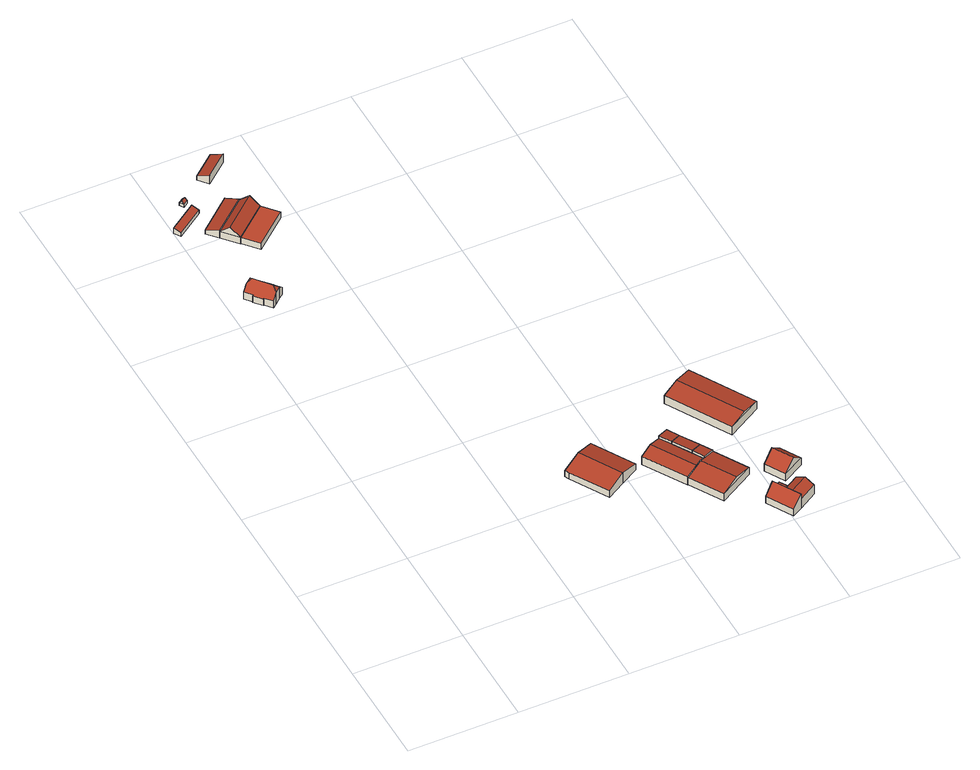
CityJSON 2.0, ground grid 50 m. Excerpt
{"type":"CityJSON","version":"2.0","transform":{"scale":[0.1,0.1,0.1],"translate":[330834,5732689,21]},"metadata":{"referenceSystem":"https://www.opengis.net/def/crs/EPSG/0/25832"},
"CityObjects":{
"building1":{"type":"Building","attributes":{"name":"Kleiner Oly-Mölls Hof","Geometrietyp2DReferenz":"3000","Gemeindeschluessel":"05170012","function":"31001_1210","roofType":"3300","measuredHeight":8.18},"address":[{"country":"Germany","locality":"Hamminkeln","thoroughfareNumber":"2","thoroughfareName":"Bislicherwald"}],"geometry":[{"type":"Solid","lod":"2","boundaries":[[[[0,1,2,3]],[[4,5,1,0]],[[6,7,5,4]],[[8,9,7,6]],[[10,11,9,8]],[[12,13,11,10]],[[14,15,13,12]],[[16,17,15,14]],[[18,19,17,16]],[[20,21,19,18]],[[22,23,21,20]],[[24,25,23,22]],[[26,27,25,24]],[[28,29,27,26]],[[30,31,29,28]],[[3,2,31,30]],[[32,6,4,0,3,30,28,26,24,33]],[[24,22,33]],[[33,22,20,18,16,14,12,10,8,32]],[[8,6,32]],[[1,5,7,9,11,13,15,17,19,21,23,25,27,29,31,2]]]],"semantics":{"surfaces":[{"type":"WallSurface"},{"type":"RoofSurface"},{"type":"GroundSurface"}],"values":[[0,0,0,0,0,0,0,0,0,0,0,0,0,0,0,0,1,1,1,1,2]]}}]},
"building2":{"type":"Building","attributes":{"Geometrietyp2DReferenz":"3000","Gemeindeschluessel":"05170012","function":"31001_2720","roofType":"2100","measuredHeight":3.06},"address":[{"country":"Germany","locality":"Hamminkeln","thoroughfareNumber":"2","thoroughfareName":"Bislicherwald"}],"geometry":[{"type":"Solid","lod":"2","boundaries":[[[[34,35,36,37]],[[38,39,35,34]],[[40,41,39,38]],[[37,36,41,40]],[[38,34,37,40]],[[35,39,41,36]]]],"semantics":{"surfaces":[{"type":"WallSurface"},{"type":"RoofSurface"},{"type":"GroundSurface"}],"values":[[0,0,0,0,1,2]]}}]},
"building3":{"type":"Building","attributes":{"Geometrietyp2DReferenz":"3000","Gemeindeschluessel":"05170012","function":"31001_2720","roofType":"3100","measuredHeight":2.78},"address":[{"country":"Germany","locality":"Hamminkeln","thoroughfareNumber":"2","thoroughfareName":"Bislicherwald"}],"geometry":[{"type":"Solid","lod":"2","boundaries":[[[[42,43,44,45]],[[46,47,43,42]],[[48,49,47,46]],[[45,44,49,48]],[[42,50,46]],[[48,51,45]],[[45,51,50,42]],[[46,50,51,48]],[[43,47,49,44]]]],"semantics":{"surfaces":[{"type":"WallSurface"},{"type":"RoofSurface"},{"type":"GroundSurface"}],"values":[[0,0,0,0,0,0,1,1,2]]}}]},
"building4":{"type":"Building","attributes":{"Geometrietyp2DReferenz":"3000","Gemeindeschluessel":"05170012","function":"31001_2720","roofType":"2100","measuredHeight":4.13},"address":[{"country":"Germany","locality":"Hamminkeln","thoroughfareNumber":"2","thoroughfareName":"Bislicherwald"}],"geometry":[{"type":"Solid","lod":"2","boundaries":[[[[52,53,54,55]],[[56,57,53,52]],[[58,59,57,56]],[[55,54,59,58]],[[56,52,55,58]],[[53,57,59,54]]]],"semantics":{"surfaces":[{"type":"WallSurface"},{"type":"RoofSurface"},{"type":"GroundSurface"}],"values":[[0,0,0,0,1,2]]}}]},
"building5":{"type":"Building","attributes":{"Geometrietyp2DReferenz":"3000","Gemeindeschluessel":"05170012","function":"31001_2720","roofType":"3100","measuredHeight":7.68},"address":[{"country":"Germany","locality":"Hamminkeln","thoroughfareNumber":"2","thoroughfareName":"Bislicherwald"}],"geometry":[{"type":"Solid","lod":"2","boundaries":[[[[60,61,62,63]],[[64,65,61,60]],[[66,67,65,64]],[[63,62,67,66]],[[60,68,64]],[[66,69,63]],[[63,69,68,60]],[[64,68,69,66]],[[61,65,67,62]]]],"semantics":{"surfaces":[{"type":"WallSurface"},{"type":"RoofSurface"},{"type":"GroundSurface"}],"values":[[0,0,0,0,0,0,1,1,2]]}}]},
"building6":{"type":"Building","attributes":{"Geometrietyp2DReferenz":"3000","Gemeindeschluessel":"05170012","function":"31001_2720","roofType":"1000","measuredHeight":3.55},"address":[{"country":"Germany","locality":"Hamminkeln","thoroughfareNumber":"2","thoroughfareName":"Bislicherwald"}],"geometry":[{"type":"Solid","lod":"2","boundaries":[[[[70,71,72,63]],[[73,74,71,70]],[[60,75,74,73]],[[63,72,75,60]],[[73,70,63,60]],[[71,74,75,72]]]],"semantics":{"surfaces":[{"type":"WallSurface"},{"type":"RoofSurface"},{"type":"GroundSurface"}],"values":[[0,0,0,0,1,2]]}}]},
"building7":{"type":"Building","attributes":{"Geometrietyp2DReferenz":"3000","Gemeindeschluessel":"05170012","function":"31001_2720","roofType":"3100","measuredHeight":5.89},"address":[{"country":"Germany","locality":"Hamminkeln","thoroughfareNumber":"8","thoroughfareName":"Bislicherwald"}],"geometry":[{"type":"Solid","lod":"2","boundaries":[[[[76,77,78,79]],[[80,81,77,76]],[[82,83,81,80]],[[84,85,83,82]],[[86,87,85,84]],[[88,89,87,86]],[[79,78,89,88]],[[82,80,76,79,84]],[[88,86,84,79]],[[77,81,83,85,87,89,78]]]],"semantics":{"surfaces":[{"type":"WallSurface"},{"type":"RoofSurface"},{"type":"GroundSurface"}],"values":[[0,0,0,0,0,0,0,1,1,2]]}}]},
"building8":{"type":"Building","attributes":{"Geometrietyp2DReferenz":"3000","Gemeindeschluessel":"05170012","function":"31001_2720","roofType":"2100","measuredHeight":4.75},"address":[{"country":"Germany","locality":"Hamminkeln","thoroughfareNumber":"2","thoroughfareName":"Bislicherwald"}],"geometry":[{"type":"Solid","lod":"2","boundaries":[[[[90,91,92,93]],[[94,95,91,90]],[[96,97,95,94]],[[93,92,97,96]],[[94,90,93,96]],[[91,95,97,92]]]],"semantics":{"surfaces":[{"type":"WallSurface"},{"type":"RoofSurface"},{"type":"GroundSurface"}],"values":[[0,0,0,0,1,2]]}}]},
"building9":{"type":"Building","attributes":{"Gemeindeschluessel":"05170012","Geometrietyp2DReferenz":"3000","function":"31001_2720"},"address":[{"country":"Germany","locality":"Hamminkeln","thoroughfareNumber":"8","thoroughfareName":"Bislicherwald"}],"children":["building9-1","building9-2","building9-3"]},
"building9-1":{"type":"BuildingPart","attributes":{"roofType":"3100","measuredHeight":5.96},"parents":["building9"],"geometry":[{"type":"Solid","lod":"2","boundaries":[[[[98,99,100,101]],[[102,103,99,98]],[[104,105,106,107]],[[108,109,110,111]],[[112,113,109,108]],[[101,100,113,112]],[[101,112,108,98]],[[111,104,107,102,98,108]],[[99,103,106,105,110,109,113,100]],[[102,107,106,103]],[[104,111,110,105]]]],"semantics":{"surfaces":[{"type":"WallSurface"},{"type":"RoofSurface"},{"type":"GroundSurface"},{"type":"ClosureSurface"}],"values":[[0,0,0,0,0,0,1,1,2,3,3]]}}]},
"building9-2":{"type":"BuildingPart","attributes":{"roofType":"2100","measuredHeight":5.82},"parents":["building9"],"geometry":[{"type":"MultiSurface","lod":"2","boundaries":[[[114,115,105,116]],[[117,118,115,114]],[[119,110,118,117]],[[117,114,116,119]],[[115,118,110,105]],[[119,116,104,111]],[[105,110,111,104]]],"semantics":{"surfaces":[{"type":"WallSurface"},{"type":"RoofSurface"},{"type":"GroundSurface"},{"type":"ClosureSurface"}],"values":[0,0,0,1,2,0,3]}}]},
"building9-3":{"type":"BuildingPart","attributes":{"roofType":"2100","measuredHeight":5.82},"parents":["building9"],"geometry":[{"type":"MultiSurface","lod":"2","boundaries":[[[120,121,103,122]],[[123,124,121,120]],[[125,106,124,123]],[[126,106,125]],[[123,120,122,126,125]],[[103,121,124,106]],[[126,122,102,107]],[[103,106,107,102]]],"semantics":{"surfaces":[{"type":"WallSurface"},{"type":"RoofSurface"},{"type":"GroundSurface"},{"type":"ClosureSurface"}],"values":[0,0,0,0,1,2,0,3]}}]},
"building10":{"type":"Building","attributes":{"Geometrietyp2DReferenz":"3000","Gemeindeschluessel":"05170012","function":"31001_2720","roofType":"3100","measuredHeight":6},"address":[{"country":"Germany","locality":"Hamminkeln","thoroughfareNumber":"8","thoroughfareName":"Bislicherwald"}],"geometry":[{"type":"Solid","lod":"2","boundaries":[[[[127,128,129,130]],[[131,132,128,127]],[[133,134,132,131]],[[130,129,134,133]],[[127,135,131]],[[133,136,130]],[[130,136,135,127]],[[131,135,136,133]],[[128,132,134,129]]]],"semantics":{"surfaces":[{"type":"WallSurface"},{"type":"RoofSurface"},{"type":"GroundSurface"}],"values":[[0,0,0,0,0,0,1,1,2]]}}]},
"building11":{"type":"Building","attributes":{"Geometrietyp2DReferenz":"3000","Gemeindeschluessel":"05170012","function":"31001_2720","roofType":"2100","measuredHeight":5.52},"address":[{"country":"Germany","locality":"Hamminkeln","thoroughfareNumber":"8","thoroughfareName":"Bislicherwald"}],"geometry":[{"type":"Solid","lod":"2","boundaries":[[[[125,137,126]],[[123,138,137,125]],[[139,140,138,123]],[[114,141,140,139]],[[116,142,141,114]],[[126,137,142,116]],[[114,139,123,125,126,116]],[[138,140,141,142,137]]]],"semantics":{"surfaces":[{"type":"WallSurface"},{"type":"RoofSurface"},{"type":"GroundSurface"}],"values":[[0,0,0,0,0,0,1,2]]}}]},
"building12":{"type":"Building","attributes":{"Gemeindeschluessel":"05170012","Geometrietyp2DReferenz":"3000","function":"31001_1130"},"address":[{"country":"Germany","locality":"Hamminkeln","thoroughfareNumber":"8","thoroughfareName":"Bislicherwald"}],"children":["building12-1","building12-2"]},
"building12-1":{"type":"BuildingPart","attributes":{"roofType":"2100","measuredHeight":8.11},"parents":["building12"],"geometry":[{"type":"MultiSurface","lod":"2","boundaries":[[[143,144,145,146]],[[147,148,149,150]],[[146,145,148,147]],[[150,143,146,147]],[[144,149,148,145]],[[151,152,143,150,149,153]],[[152,151,153,144]]],"semantics":{"surfaces":[{"type":"WallSurface"},{"type":"RoofSurface"},{"type":"GroundSurface"},{"type":"ClosureSurface"}],"values":[0,0,0,1,2,0,3]}}]},
"building12-2":{"type":"BuildingPart","attributes":{"roofType":"1000","measuredHeight":3.63},"parents":["building12"],"geometry":[{"type":"Solid","lod":"2","boundaries":[[[[154,155,144,152]],[[156,157,155,154]],[[151,153,157,156]],[[156,154,152,151]],[[155,157,153,144]],[[151,152,144,153]]]],"semantics":{"surfaces":[{"type":"WallSurface"},{"type":"RoofSurface"},{"type":"GroundSurface"},{"type":"ClosureSurface"}],"values":[[0,0,0,1,2,3]]}}]},
"building13":{"type":"Building","attributes":{"Geometrietyp2DReferenz":"3000","Gemeindeschluessel":"05170012","function":"31001_1130","roofType":"3100","measuredHeight":7.35},"address":[{"country":"Germany","locality":"Hamminkeln","thoroughfareNumber":"8","thoroughfareName":"Bislicherwald"}],"geometry":[{"type":"Solid","lod":"2","boundaries":[[[[158,159,149,160]],[[161,153,159,158]],[[162,157,153,161]],[[163,164,157,162]],[[165,166,164,163]],[[167,168,166,165]],[[160,149,168,167]],[[163,162,161,158,165]],[[160,167,165,158]],[[159,153,157,164,166,168,149]]]],"semantics":{"surfaces":[{"type":"WallSurface"},{"type":"RoofSurface"},{"type":"GroundSurface"}],"values":[[0,0,0,0,0,0,0,1,1,2]]}}]},
"building14":{"type":"Building","attributes":{"Geometrietyp2DReferenz":"3000","Gemeindeschluessel":"05170012","function":"31001_2720","roofType":"3100","measuredHeight":8.81},"address":[{"country":"Germany","locality":"Hamminkeln","thoroughfareNumber":"8","thoroughfareName":"Bislicherwald"}],"geometry":[{"type":"Solid","lod":"2","boundaries":[[[[169,170,171,172]],[[173,174,170,169]],[[175,176,174,173]],[[172,171,176,175]],[[169,177,173]],[[175,178,172]],[[172,178,177,169]],[[173,177,178,175]],[[170,174,176,171]]]],"semantics":{"surfaces":[{"type":"WallSurface"},{"type":"RoofSurface"},{"type":"GroundSurface"}],"values":[[0,0,0,0,0,0,1,1,2]]}}]},
"building15":{"type":"Building","attributes":{"Geometrietyp2DReferenz":"3000","Gemeindeschluessel":"05170012","function":"31001_2720","roofType":"3100","measuredHeight":6.05},"address":[{"country":"Germany","locality":"Hamminkeln","thoroughfareNumber":"8","thoroughfareName":"Bislicherwald"}],"geometry":[{"type":"Solid","lod":"2","boundaries":[[[[179,180,181,182]],[[183,184,180,179]],[[185,186,184,183]],[[182,181,186,185]],[[179,187,183]],[[185,188,182]],[[182,188,187,179]],[[183,187,188,185]],[[180,184,186,181]]]],"semantics":{"surfaces":[{"type":"WallSurface"},{"type":"RoofSurface"},{"type":"GroundSurface"}],"values":[[0,0,0,0,0,0,1,1,2]]}}]}
},
"vertices":[
[109,2108,48],[109,2108,10],[107,2106,10],[107,2106,46],[82,2141,49],[82,2141,10],[101,2156,73],[101,2156,10],[131,2180,73],[131,2180,10],[149,2196,49],[149,2196,10],[176,2163,48],[176,2163,10],[180,2166,43],[180,2166,10],[211,2130,43],[211,2130,10],[207,2126,48],[207,2126,10],[234,2093,49],[234,2093,10],[215,2078,73],[215,2078,10],[186,2054,73],[186,2054,10],[166,2038,49],[166,2038,10],[139,2071,48],[139,2071,10],[137,2069,46],[137,2069,10],[128,2154,92],[188,2080,92],
[146,2670,25],[146,2670,5],[127,2698,5],[127,2698,36],[21,2582,24],[21,2582,5],[1,2611,36],[1,2611,5],
[107,2727,24],[107,2727,7],[128,2741,7],[128,2741,24],[95,2745,24],[95,2745,7],[116,2759,24],[116,2759,7],[101,2736,35],[122,2750,35],
[309,2632,49],[309,2632,7],[267,2680,7],[267,2680,30],[156,2503,49],[156,2503,7],[114,2550,30],[114,2550,7],
[216,2433,44],[216,2433,8],[369,2562,8],[369,2562,44],[156,2503,44],[156,2503,8],[309,2632,44],[309,2632,8],[186,2468,84],[339,2597,84],
[427,2494,44],[427,2494,9],[369,2562,9],[275,2365,44],[275,2365,9],[216,2433,9],
[885,438,53],[885,438,19],[967,486,19],[967,486,78],[787,607,53],[787,607,19],[776,626,53],[776,626,19],[859,673,78],[859,673,19],[941,721,53],[941,721,19],[1050,533,53],[1050,533,19],
[222,2842,33],[222,2842,10],[258,2798,10],[258,2798,58],[328,2930,33],[328,2930,10],[363,2886,58],[363,2886,10],
[1143,588,74],[1143,588,14],[1089,556,14],[1089,556,59],[1197,619,59],[1197,619,14],[1279,481,59],[1279,481,14],[1229,566,14],[1229,566,59],[1256,396,74],[1256,396,14],[1310,428,14],[1310,428,59],[1201,365,59],[1201,365,14],
[1330,511,60],[1330,511,14],[1279,481,73],[1361,458,60],[1361,458,14],[1310,428,73],
[1248,649,60],[1248,649,14],[1197,619,73],[1279,596,60],[1279,596,14],[1229,566,72],[1229,566,73],
[1449,306,55],[1449,306,16],[1361,458,16],[1361,458,55],[1290,213,55],[1290,213,16],[1201,365,55],[1201,365,16],[1369,260,76],[1281,411,76],
[1229,566,17],[1279,596,17],[1327,515,60],[1327,515,17],[1330,511,17],[1279,481,17],
[1476,150,103],[1476,150,22],[1431,123,22],[1431,123,58],[1500,4,58],[1500,4,22],[1545,30,22],[1545,30,103],[1501,107,58],[1476,150,58],[1501,107,22],
[1519,175,58],[1519,175,22],[1544,132,58],[1544,132,22],
[1523,68,96],[1523,68,22],[1545,30,72],[1501,107,72],[1544,132,72],[1587,158,72],[1587,158,22],[1609,119,96],[1609,119,22],[1631,81,72],[1631,81,22],
[1661,258,60],[1661,258,21],[1609,349,21],[1609,349,60],[1562,201,60],[1562,201,21],[1510,292,60],[1510,292,21],[1612,229,109],[1559,320,109],
[1645,628,65],[1645,628,20],[1480,915,20],[1480,915,65],[1489,538,65],[1489,538,20],[1325,825,65],[1325,825,20],[1567,583,81],[1403,870,81]
]}
